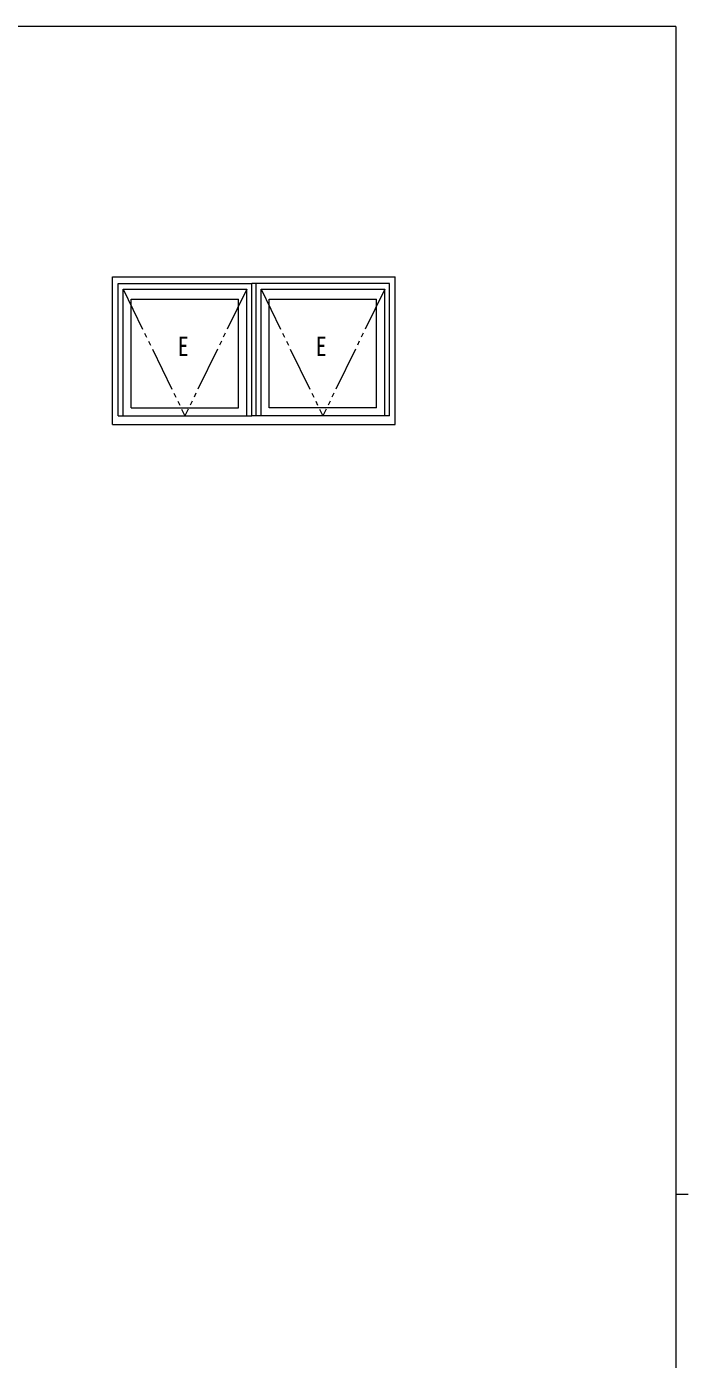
# Model space of a CAD drawing. Units: millimetres on the paper. Extents: x -397 to 397, y -282 to 282.
# Drawn here: x 230.2 to 378.9, y -20.3 to 279.3 of the extents above; entities that cross this region are included whole.
import ezdxf
from ezdxf.enums import TextEntityAlignment as Align

# ---------------------------------------------------------------- set-up
doc = ezdxf.new("R2010")
doc.units = ezdxf.units.MM
doc.linetypes.add('USER3', pattern=[15, 10, -1, 1, -1, 1, -1])
doc.layers.add('0-1_YKK_ZWAK', color=7, linetype='Continuous', lineweight=18)
doc.layers.add('0-7_YKK_A1', color=4, linetype='Continuous', lineweight=18)
doc.styles.add('ＭＳ ゴシック', font='')
doc.styles.get('ＭＳ ゴシック').set_extended_font_data('MS Gothic')

msp = doc.modelspace()

# ---------------------------------------------------------------- linework, layer by layer
at = {"layer": '0-1_YKK_ZWAK'}
for p, q in [((376.092, 279.3), (-393.908, 279.3)), ((376.092, 279.3), (376.092, -245.7)), ((376.092, 16.8), (378.892, 16.8))]:
    msp.add_line(p, q, dxfattribs=at)
at = {"layer": '0-7_YKK_A1'}
for p, q in [((313.021, 189.823), (313.021, 223.073)), ((250.771, 221.573), (280.771, 221.573)), ((250.771, 191.823), (250.771, 221.573)), ((251.871, 220.273), (279.671, 220.273)), ((251.871, 191.823), (251.871, 220.273)), ((279.671, 191.823), (279.671, 220.273)), ((311.771, 221.573), (280.771, 221.573)), ((280.771, 191.823), (280.771, 221.573)), ((281.771, 191.823), (281.771, 221.624)), ((281.771, 191.823), (281.771, 221.573)), ((282.871, 191.823), (282.871, 220.273)), ((282.871, 220.273), (310.671, 220.273)), ((310.671, 191.823), (310.671, 220.273)), ((311.771, 191.823), (311.771, 221.573)), ((253.721, 193.573), (253.721, 218.023)), ((253.721, 218.023), (277.821, 218.023)), ((277.821, 193.573), (277.821, 218.023)), ((284.721, 193.573), (284.721, 218.023)), ((284.721, 218.023), (308.821, 218.023)), ((308.821, 193.573), (308.821, 218.023)), ((250.771, 191.823), (280.771, 191.823)), ((253.721, 193.573), (277.821, 193.573)), ((311.771, 191.823), (280.771, 191.823)), ((308.821, 193.573), (284.721, 193.573)), ((249.521, 189.823), (313.021, 189.823))]:
    msp.add_line(p, q, dxfattribs=at)
at = {"layer": '0-7_YKK_A1', "linetype": 'USER3'}
for p, q in [((251.871, 220.273), (265.771, 191.823)), ((279.671, 220.273), (265.771, 191.823)), ((282.871, 220.273), (296.771, 191.823)), ((310.671, 220.273), (296.771, 191.823))]:
    msp.add_line(p, q, dxfattribs=at)
at = {"layer": '0-7_YKK_A1'}
msp.add_lwpolyline([(249.521, 189.823), (249.521, 223.073), (313.021, 223.073)], dxfattribs=at)

# ---------------------------------------------------------------- texts
at = {"layer": '0-7_YKK_A1', "color": 7, "style": 'ＭＳ ゴシック', "width": 0.8}
for p in [(264.197, 203.904), (295.197, 203.904)]:
    msp.add_text('E', height=4.399, dxfattribs=at).set_placement(p, align=Align.BOTTOM_LEFT)

doc.saveas('drawing.dxf')
